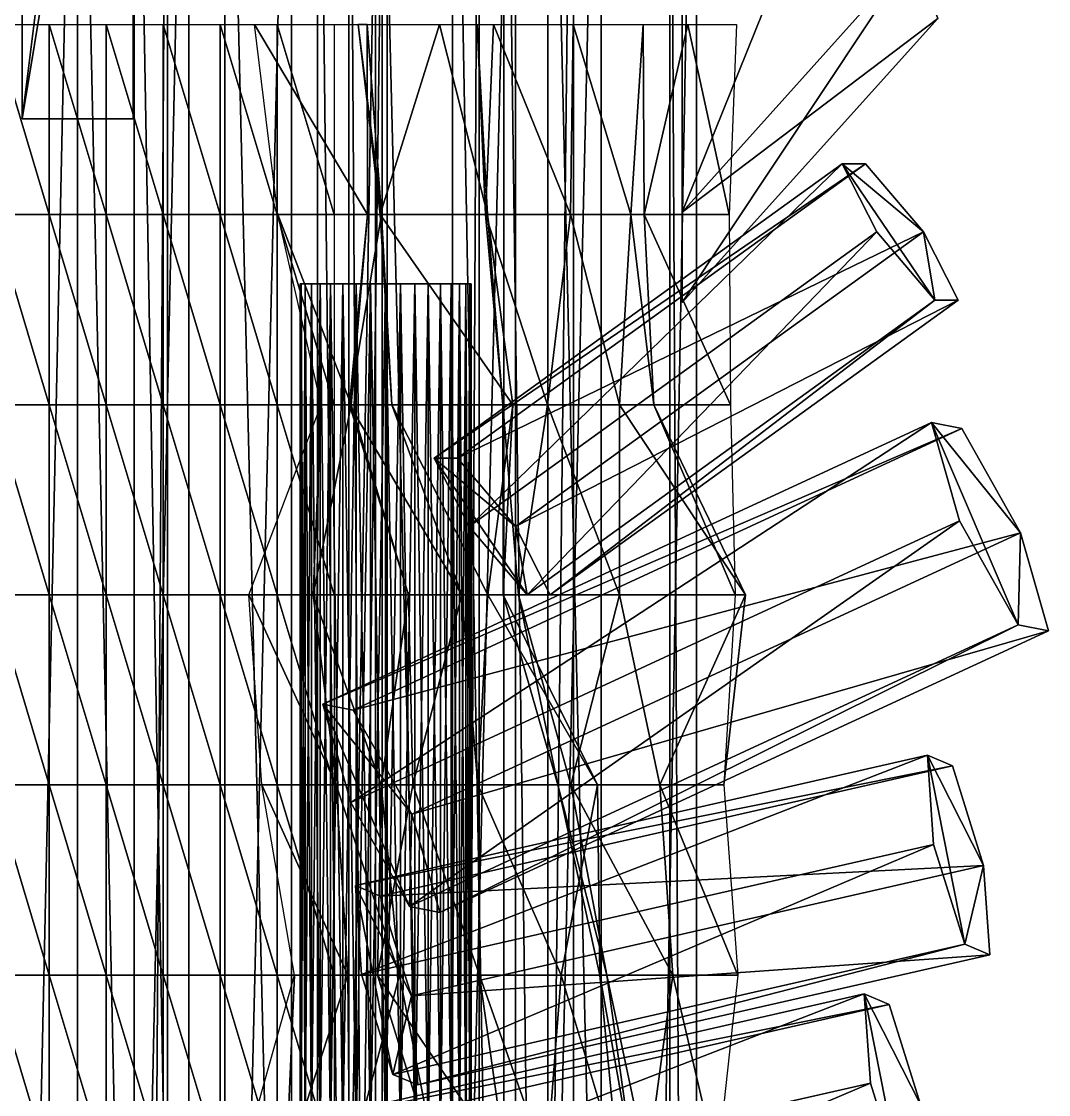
# Model space of a CAD drawing. Header units: metres. Extents: x -1.83 to 1.83, y -2.28 to 6.34.
# Drawn here: x -0.066 to 1.135, y 3.042 to 4.296 of the extents above; entities that cross this region are included whole.
import ezdxf

# ---------------------------------------------------------------- set-up
doc = ezdxf.new("R2010")
doc.units = ezdxf.units.M

msp = doc.modelspace()

# ---------------------------------------------------------------- linework, layer by layer
at = {"layer": 'Cube'}
for points in [[(-0.065, 4.1821, 0.5734), (-0.065, 6.0027, 0.3175), (-0.065, 5.2204, 1.3557)], [(-0.065, 4.1821, 0.5734), (-0.065, 4.9645, -0.4649), (-0.065, 6.0027, 0.3175)], [(-0.065, 4.1821, 0.5734), (0.065, 5.2204, 1.3557), (0.065, 4.1821, 0.5734)], [(-0.065, 4.1821, 0.5734), (-0.065, 5.2204, 1.3557), (0.065, 5.2204, 1.3557)], [(0.065, 5.2204, 1.3557), (0.065, 4.9645, -0.4649), (0.065, 4.1821, 0.5734)], [(-0.065, 4.1821, 0.5734), (0.065, 4.9645, -0.4649), (-0.065, 4.9645, -0.4649)], [(-0.065, 4.1821, 0.5734), (0.065, 4.1821, 0.5734), (0.065, 4.9645, -0.4649)]]:
    msp.add_3dface(points, dxfattribs=at)
at = {"layer": 'Cylinder 1'}
for points in [[(0.26, 2.9894, 0.4164), (0.2615, 3.9894, 0.4338), (0.2615, 2.9894, 0.4338)], [(0.26, 2.9894, 0.4164), (0.26, 3.9894, 0.4164), (0.2615, 3.9894, 0.4338)], [(0.26, 3.9894, 0.4164), (0.2615, 3.9894, 0.4338), (0.2615, 3.9894, 0.4338)], [(0.26, 3.9894, 0.4164), (0.26, 3.9894, 0.4164), (0.2615, 3.9894, 0.4338)], [(0.26, 3.9894, 0.4164), (0.36, 3.9894, 0.4164), (0.2615, 3.9894, 0.4338)], [(0.26, 3.9894, 0.4164), (0.36, 3.9894, 0.4164), (0.36, 3.9894, 0.4164)], [(0.2615, 2.9894, 0.3991), (0.26, 3.9894, 0.4164), (0.26, 2.9894, 0.4164)], [(0.2615, 2.9894, 0.3991), (0.2615, 3.9894, 0.3991), (0.26, 3.9894, 0.4164)], [(0.2615, 3.9894, 0.3991), (0.26, 3.9894, 0.4164), (0.26, 3.9894, 0.4164)], [(0.2615, 3.9894, 0.3991), (0.2615, 3.9894, 0.3991), (0.26, 3.9894, 0.4164)], [(0.2615, 3.9894, 0.3991), (0.36, 3.9894, 0.4164), (0.26, 3.9894, 0.4164)], [(0.2615, 2.9894, 0.4338), (0.266, 3.9894, 0.4506), (0.266, 2.9894, 0.4506)], [(0.2615, 2.9894, 0.4338), (0.2615, 3.9894, 0.4338), (0.266, 3.9894, 0.4506)], [(0.2615, 3.9894, 0.4338), (0.266, 3.9894, 0.4506), (0.266, 3.9894, 0.4506)], [(0.2615, 3.9894, 0.4338), (0.2615, 3.9894, 0.4338), (0.266, 3.9894, 0.4506)], [(0.2615, 3.9894, 0.4338), (0.36, 3.9894, 0.4164), (0.266, 3.9894, 0.4506)], [(0.2615, 3.9894, 0.4338), (0.36, 3.9894, 0.4164), (0.36, 3.9894, 0.4164)], [(0.2615, 3.9894, 0.3991), (0.36, 3.9894, 0.4164), (0.36, 3.9894, 0.4164)], [(0.266, 2.9894, 0.3822), (0.2615, 3.9894, 0.3991), (0.2615, 2.9894, 0.3991)], [(0.266, 2.9894, 0.3822), (0.266, 3.9894, 0.3822), (0.2615, 3.9894, 0.3991)], [(0.266, 3.9894, 0.3822), (0.2615, 3.9894, 0.3991), (0.2615, 3.9894, 0.3991)], [(0.266, 3.9894, 0.3822), (0.266, 3.9894, 0.3822), (0.2615, 3.9894, 0.3991)], [(0.266, 3.9894, 0.3822), (0.36, 3.9894, 0.4164), (0.2615, 3.9894, 0.3991)], [(0.266, 2.9894, 0.4506), (0.2734, 3.9894, 0.4664), (0.2734, 2.9894, 0.4664)], [(0.266, 2.9894, 0.4506), (0.266, 3.9894, 0.4506), (0.2734, 3.9894, 0.4664)], [(0.266, 3.9894, 0.4506), (0.2734, 3.9894, 0.4664), (0.2734, 3.9894, 0.4664)], [(0.266, 3.9894, 0.4506), (0.266, 3.9894, 0.4506), (0.2734, 3.9894, 0.4664)], [(0.266, 3.9894, 0.4506), (0.36, 3.9894, 0.4164), (0.2734, 3.9894, 0.4664)], [(0.266, 3.9894, 0.4506), (0.36, 3.9894, 0.4164), (0.36, 3.9894, 0.4164)], [(0.266, 3.9894, 0.3822), (0.36, 3.9894, 0.4164), (0.36, 3.9894, 0.4164)], [(0.2734, 2.9894, 0.3664), (0.266, 3.9894, 0.3822), (0.266, 2.9894, 0.3822)], [(0.2734, 2.9894, 0.3664), (0.2734, 3.9894, 0.3664), (0.266, 3.9894, 0.3822)], [(0.2734, 3.9894, 0.3664), (0.266, 3.9894, 0.3822), (0.266, 3.9894, 0.3822)], [(0.2734, 3.9894, 0.3664), (0.2734, 3.9894, 0.3664), (0.266, 3.9894, 0.3822)], [(0.2734, 3.9894, 0.3664), (0.36, 3.9894, 0.4164), (0.266, 3.9894, 0.3822)], [(0.2734, 2.9894, 0.4664), (0.2834, 3.9894, 0.4807), (0.2834, 2.9894, 0.4807)], [(0.2734, 2.9894, 0.4664), (0.2734, 3.9894, 0.4664), (0.2834, 3.9894, 0.4807)], [(0.2734, 3.9894, 0.4664), (0.2834, 3.9894, 0.4807), (0.2834, 3.9894, 0.4807)], [(0.2734, 3.9894, 0.4664), (0.2734, 3.9894, 0.4664), (0.2834, 3.9894, 0.4807)], [(0.2734, 3.9894, 0.4664), (0.36, 3.9894, 0.4164), (0.2834, 3.9894, 0.4807)], [(0.2734, 3.9894, 0.4664), (0.36, 3.9894, 0.4164), (0.36, 3.9894, 0.4164)], [(0.2734, 3.9894, 0.3664), (0.36, 3.9894, 0.4164), (0.36, 3.9894, 0.4164)], [(0.2834, 2.9894, 0.3521), (0.2734, 3.9894, 0.3664), (0.2734, 2.9894, 0.3664)], [(0.2834, 2.9894, 0.3521), (0.2834, 3.9894, 0.3521), (0.2734, 3.9894, 0.3664)], [(0.2834, 3.9894, 0.3521), (0.2734, 3.9894, 0.3664), (0.2734, 3.9894, 0.3664)], [(0.2834, 3.9894, 0.3521), (0.2834, 3.9894, 0.3521), (0.2734, 3.9894, 0.3664)], [(0.2834, 3.9894, 0.3521), (0.36, 3.9894, 0.4164), (0.2734, 3.9894, 0.3664)], [(0.2834, 2.9894, 0.4807), (0.2957, 3.9894, 0.493), (0.2957, 2.9894, 0.493)], [(0.2834, 2.9894, 0.4807), (0.2834, 3.9894, 0.4807), (0.2957, 3.9894, 0.493)], [(0.2834, 3.9894, 0.4807), (0.2957, 3.9894, 0.493), (0.2957, 3.9894, 0.493)], [(0.2834, 3.9894, 0.4807), (0.2834, 3.9894, 0.4807), (0.2957, 3.9894, 0.493)], [(0.2834, 3.9894, 0.4807), (0.36, 3.9894, 0.4164), (0.2957, 3.9894, 0.493)], [(0.2834, 3.9894, 0.4807), (0.36, 3.9894, 0.4164), (0.36, 3.9894, 0.4164)], [(0.2834, 3.9894, 0.3521), (0.36, 3.9894, 0.4164), (0.36, 3.9894, 0.4164)], [(0.2957, 2.9894, 0.3398), (0.2834, 3.9894, 0.3521), (0.2834, 2.9894, 0.3521)], [(0.2957, 2.9894, 0.3398), (0.2957, 3.9894, 0.3398), (0.2834, 3.9894, 0.3521)], [(0.2957, 3.9894, 0.3398), (0.2834, 3.9894, 0.3521), (0.2834, 3.9894, 0.3521)], [(0.2957, 3.9894, 0.3398), (0.2957, 3.9894, 0.3398), (0.2834, 3.9894, 0.3521)], [(0.2957, 3.9894, 0.3398), (0.36, 3.9894, 0.4164), (0.2834, 3.9894, 0.3521)], [(0.2957, 2.9894, 0.493), (0.31, 3.9894, 0.503), (0.31, 2.9894, 0.503)], [(0.2957, 2.9894, 0.493), (0.2957, 3.9894, 0.493), (0.31, 3.9894, 0.503)], [(0.2957, 3.9894, 0.493), (0.31, 3.9894, 0.503), (0.31, 3.9894, 0.503)], [(0.2957, 3.9894, 0.493), (0.2957, 3.9894, 0.493), (0.31, 3.9894, 0.503)], [(0.2957, 3.9894, 0.493), (0.36, 3.9894, 0.4164), (0.31, 3.9894, 0.503)], [(0.2957, 3.9894, 0.493), (0.36, 3.9894, 0.4164), (0.36, 3.9894, 0.4164)], [(0.2957, 3.9894, 0.3398), (0.36, 3.9894, 0.4164), (0.36, 3.9894, 0.4164)], [(0.31, 2.9894, 0.3298), (0.2957, 3.9894, 0.3398), (0.2957, 2.9894, 0.3398)], [(0.31, 2.9894, 0.3298), (0.31, 3.9894, 0.3298), (0.2957, 3.9894, 0.3398)], [(0.31, 3.9894, 0.3298), (0.2957, 3.9894, 0.3398), (0.2957, 3.9894, 0.3398)], [(0.31, 3.9894, 0.3298), (0.31, 3.9894, 0.3298), (0.2957, 3.9894, 0.3398)], [(0.31, 3.9894, 0.3298), (0.36, 3.9894, 0.4164), (0.2957, 3.9894, 0.3398)], [(0.31, 2.9894, 0.503), (0.3258, 3.9894, 0.5104), (0.3258, 2.9894, 0.5104)], [(0.31, 2.9894, 0.503), (0.31, 3.9894, 0.503), (0.3258, 3.9894, 0.5104)], [(0.31, 3.9894, 0.503), (0.3258, 3.9894, 0.5104), (0.3258, 3.9894, 0.5104)], [(0.31, 3.9894, 0.503), (0.31, 3.9894, 0.503), (0.3258, 3.9894, 0.5104)], [(0.31, 3.9894, 0.503), (0.36, 3.9894, 0.4164), (0.3258, 3.9894, 0.5104)], [(0.31, 3.9894, 0.503), (0.36, 3.9894, 0.4164), (0.36, 3.9894, 0.4164)], [(0.31, 3.9894, 0.3298), (0.36, 3.9894, 0.4164), (0.36, 3.9894, 0.4164)], [(0.3258, 2.9894, 0.3225), (0.31, 3.9894, 0.3298), (0.31, 2.9894, 0.3298)], [(0.3258, 2.9894, 0.3225), (0.3258, 3.9894, 0.3225), (0.31, 3.9894, 0.3298)], [(0.3258, 3.9894, 0.3225), (0.31, 3.9894, 0.3298), (0.31, 3.9894, 0.3298)], [(0.3258, 3.9894, 0.3225), (0.3258, 3.9894, 0.3225), (0.31, 3.9894, 0.3298)], [(0.3258, 3.9894, 0.3225), (0.36, 3.9894, 0.4164), (0.31, 3.9894, 0.3298)], [(0.3258, 2.9894, 0.5104), (0.3426, 3.9894, 0.5149), (0.3426, 2.9894, 0.5149)], [(0.3258, 2.9894, 0.5104), (0.3258, 3.9894, 0.5104), (0.3426, 3.9894, 0.5149)], [(0.3258, 3.9894, 0.5104), (0.3426, 3.9894, 0.5149), (0.3426, 3.9894, 0.5149)], [(0.3258, 3.9894, 0.5104), (0.3258, 3.9894, 0.5104), (0.3426, 3.9894, 0.5149)], [(0.3258, 3.9894, 0.5104), (0.36, 3.9894, 0.4164), (0.3426, 3.9894, 0.5149)], [(0.3258, 3.9894, 0.5104), (0.36, 3.9894, 0.4164), (0.36, 3.9894, 0.4164)], [(0.3258, 3.9894, 0.3225), (0.36, 3.9894, 0.4164), (0.36, 3.9894, 0.4164)], [(0.3426, 2.9894, 0.3179), (0.3258, 3.9894, 0.3225), (0.3258, 2.9894, 0.3225)], [(0.3426, 2.9894, 0.3179), (0.3426, 3.9894, 0.3179), (0.3258, 3.9894, 0.3225)], [(0.3426, 3.9894, 0.3179), (0.3258, 3.9894, 0.3225), (0.3258, 3.9894, 0.3225)], [(0.3426, 3.9894, 0.3179), (0.3426, 3.9894, 0.3179), (0.3258, 3.9894, 0.3225)], [(0.3426, 3.9894, 0.3179), (0.36, 3.9894, 0.4164), (0.3258, 3.9894, 0.3225)], [(0.3426, 2.9894, 0.5149), (0.36, 3.9894, 0.5164), (0.36, 2.9894, 0.5164)], [(0.3426, 2.9894, 0.5149), (0.3426, 3.9894, 0.5149), (0.36, 3.9894, 0.5164)], [(0.3426, 3.9894, 0.5149), (0.36, 3.9894, 0.5164), (0.36, 3.9894, 0.5164)], [(0.3426, 3.9894, 0.5149), (0.3426, 3.9894, 0.5149), (0.36, 3.9894, 0.5164)], [(0.3426, 3.9894, 0.5149), (0.36, 3.9894, 0.4164), (0.36, 3.9894, 0.5164)], [(0.3426, 3.9894, 0.5149), (0.36, 3.9894, 0.4164), (0.36, 3.9894, 0.4164)], [(0.3426, 3.9894, 0.3179), (0.36, 3.9894, 0.4164), (0.36, 3.9894, 0.4164)], [(0.36, 2.9894, 0.3164), (0.3426, 3.9894, 0.3179), (0.3426, 2.9894, 0.3179)], [(0.36, 2.9894, 0.3164), (0.36, 3.9894, 0.3164), (0.3426, 3.9894, 0.3179)], [(0.36, 3.9894, 0.3164), (0.3426, 3.9894, 0.3179), (0.3426, 3.9894, 0.3179)], [(0.36, 3.9894, 0.3164), (0.36, 3.9894, 0.3164), (0.3426, 3.9894, 0.3179)], [(0.36, 3.9894, 0.3164), (0.36, 3.9894, 0.4164), (0.3426, 3.9894, 0.3179)], [(0.36, 3.9894, 0.3164), (0.36, 3.9894, 0.4164), (0.36, 3.9894, 0.4164)], [(0.3774, 2.9894, 0.3179), (0.36, 3.9894, 0.3164), (0.36, 2.9894, 0.3164)], [(0.3774, 2.9894, 0.3179), (0.3774, 3.9894, 0.3179), (0.36, 3.9894, 0.3164)], [(0.3774, 3.9894, 0.3179), (0.36, 3.9894, 0.3164), (0.36, 3.9894, 0.3164)], [(0.3774, 3.9894, 0.3179), (0.3774, 3.9894, 0.3179), (0.36, 3.9894, 0.3164)], [(0.3774, 3.9894, 0.3179), (0.36, 3.9894, 0.4164), (0.36, 3.9894, 0.3164)], [(0.3774, 3.9894, 0.3179), (0.36, 3.9894, 0.4164), (0.36, 3.9894, 0.4164)], [(0.3942, 3.9894, 0.3225), (0.36, 3.9894, 0.4164), (0.3774, 3.9894, 0.3179)], [(0.3942, 3.9894, 0.3225), (0.36, 3.9894, 0.4164), (0.36, 3.9894, 0.4164)], [(0.41, 3.9894, 0.3298), (0.36, 3.9894, 0.4164), (0.3942, 3.9894, 0.3225)], [(0.41, 3.9894, 0.3298), (0.36, 3.9894, 0.4164), (0.36, 3.9894, 0.4164)], [(0.4243, 3.9894, 0.3398), (0.36, 3.9894, 0.4164), (0.41, 3.9894, 0.3298)], [(0.4243, 3.9894, 0.3398), (0.36, 3.9894, 0.4164), (0.36, 3.9894, 0.4164)], [(0.4366, 3.9894, 0.3521), (0.36, 3.9894, 0.4164), (0.4243, 3.9894, 0.3398)], [(0.4366, 3.9894, 0.3521), (0.36, 3.9894, 0.4164), (0.36, 3.9894, 0.4164)], [(0.4466, 3.9894, 0.3664), (0.36, 3.9894, 0.4164), (0.4366, 3.9894, 0.3521)], [(0.4466, 3.9894, 0.3664), (0.36, 3.9894, 0.4164), (0.36, 3.9894, 0.4164)], [(0.454, 3.9894, 0.3822), (0.36, 3.9894, 0.4164), (0.4466, 3.9894, 0.3664)], [(0.454, 3.9894, 0.3822), (0.36, 3.9894, 0.4164), (0.36, 3.9894, 0.4164)], [(0.4585, 3.9894, 0.3991), (0.36, 3.9894, 0.4164), (0.454, 3.9894, 0.3822)], [(0.4585, 3.9894, 0.3991), (0.36, 3.9894, 0.4164), (0.36, 3.9894, 0.4164)], [(0.46, 3.9894, 0.4164), (0.36, 3.9894, 0.4164), (0.4585, 3.9894, 0.3991)], [(0.46, 3.9894, 0.4164), (0.36, 3.9894, 0.4164), (0.36, 3.9894, 0.4164)], [(0.4585, 3.9894, 0.4338), (0.36, 3.9894, 0.4164), (0.46, 3.9894, 0.4164)], [(0.4585, 3.9894, 0.4338), (0.36, 3.9894, 0.4164), (0.36, 3.9894, 0.4164)], [(0.454, 3.9894, 0.4506), (0.36, 3.9894, 0.4164), (0.4585, 3.9894, 0.4338)], [(0.454, 3.9894, 0.4506), (0.36, 3.9894, 0.4164), (0.36, 3.9894, 0.4164)], [(0.4466, 3.9894, 0.4664), (0.36, 3.9894, 0.4164), (0.454, 3.9894, 0.4506)], [(0.4466, 3.9894, 0.4664), (0.36, 3.9894, 0.4164), (0.36, 3.9894, 0.4164)], [(0.4366, 3.9894, 0.4807), (0.36, 3.9894, 0.4164), (0.4466, 3.9894, 0.4664)], [(0.4366, 3.9894, 0.4807), (0.36, 3.9894, 0.4164), (0.36, 3.9894, 0.4164)], [(0.4243, 3.9894, 0.493), (0.36, 3.9894, 0.4164), (0.4366, 3.9894, 0.4807)], [(0.4243, 3.9894, 0.493), (0.36, 3.9894, 0.4164), (0.36, 3.9894, 0.4164)], [(0.41, 3.9894, 0.503), (0.36, 3.9894, 0.4164), (0.4243, 3.9894, 0.493)], [(0.41, 3.9894, 0.503), (0.36, 3.9894, 0.4164), (0.36, 3.9894, 0.4164)], [(0.3942, 3.9894, 0.5104), (0.36, 3.9894, 0.4164), (0.41, 3.9894, 0.503)], [(0.3942, 3.9894, 0.5104), (0.36, 3.9894, 0.4164), (0.36, 3.9894, 0.4164)], [(0.3774, 3.9894, 0.5149), (0.36, 3.9894, 0.4164), (0.3942, 3.9894, 0.5104)], [(0.3774, 3.9894, 0.5149), (0.36, 3.9894, 0.4164), (0.36, 3.9894, 0.4164)], [(0.36, 2.9894, 0.5164), (0.3774, 3.9894, 0.5149), (0.3774, 2.9894, 0.5149)], [(0.36, 2.9894, 0.5164), (0.36, 3.9894, 0.5164), (0.3774, 3.9894, 0.5149)], [(0.36, 3.9894, 0.5164), (0.3774, 3.9894, 0.5149), (0.3774, 3.9894, 0.5149)], [(0.36, 3.9894, 0.5164), (0.36, 3.9894, 0.5164), (0.3774, 3.9894, 0.5149)], [(0.36, 3.9894, 0.5164), (0.36, 3.9894, 0.4164), (0.3774, 3.9894, 0.5149)], [(0.36, 3.9894, 0.5164), (0.36, 3.9894, 0.4164), (0.36, 3.9894, 0.4164)], [(0.3942, 2.9894, 0.3225), (0.3774, 3.9894, 0.3179), (0.3774, 2.9894, 0.3179)], [(0.3942, 2.9894, 0.3225), (0.3942, 3.9894, 0.3225), (0.3774, 3.9894, 0.3179)], [(0.3942, 3.9894, 0.3225), (0.3774, 3.9894, 0.3179), (0.3774, 3.9894, 0.3179)], [(0.3942, 3.9894, 0.3225), (0.3942, 3.9894, 0.3225), (0.3774, 3.9894, 0.3179)], [(0.3774, 2.9894, 0.5149), (0.3942, 3.9894, 0.5104), (0.3942, 2.9894, 0.5104)], [(0.3774, 2.9894, 0.5149), (0.3774, 3.9894, 0.5149), (0.3942, 3.9894, 0.5104)], [(0.3774, 3.9894, 0.5149), (0.3942, 3.9894, 0.5104), (0.3942, 3.9894, 0.5104)], [(0.3774, 3.9894, 0.5149), (0.3774, 3.9894, 0.5149), (0.3942, 3.9894, 0.5104)], [(0.41, 2.9894, 0.3298), (0.3942, 3.9894, 0.3225), (0.3942, 2.9894, 0.3225)], [(0.41, 2.9894, 0.3298), (0.41, 3.9894, 0.3298), (0.3942, 3.9894, 0.3225)], [(0.41, 3.9894, 0.3298), (0.3942, 3.9894, 0.3225), (0.3942, 3.9894, 0.3225)], [(0.41, 3.9894, 0.3298), (0.41, 3.9894, 0.3298), (0.3942, 3.9894, 0.3225)], [(0.3942, 2.9894, 0.5104), (0.41, 3.9894, 0.503), (0.41, 2.9894, 0.503)], [(0.3942, 2.9894, 0.5104), (0.3942, 3.9894, 0.5104), (0.41, 3.9894, 0.503)], [(0.3942, 3.9894, 0.5104), (0.41, 3.9894, 0.503), (0.41, 3.9894, 0.503)], [(0.3942, 3.9894, 0.5104), (0.3942, 3.9894, 0.5104), (0.41, 3.9894, 0.503)], [(0.4243, 2.9894, 0.3398), (0.41, 3.9894, 0.3298), (0.41, 2.9894, 0.3298)], [(0.4243, 2.9894, 0.3398), (0.4243, 3.9894, 0.3398), (0.41, 3.9894, 0.3298)], [(0.4243, 3.9894, 0.3398), (0.41, 3.9894, 0.3298), (0.41, 3.9894, 0.3298)], [(0.4243, 3.9894, 0.3398), (0.4243, 3.9894, 0.3398), (0.41, 3.9894, 0.3298)], [(0.41, 2.9894, 0.503), (0.4243, 3.9894, 0.493), (0.4243, 2.9894, 0.493)], [(0.41, 2.9894, 0.503), (0.41, 3.9894, 0.503), (0.4243, 3.9894, 0.493)], [(0.41, 3.9894, 0.503), (0.4243, 3.9894, 0.493), (0.4243, 3.9894, 0.493)], [(0.41, 3.9894, 0.503), (0.41, 3.9894, 0.503), (0.4243, 3.9894, 0.493)], [(0.4366, 2.9894, 0.3521), (0.4243, 3.9894, 0.3398), (0.4243, 2.9894, 0.3398)], [(0.4366, 2.9894, 0.3521), (0.4366, 3.9894, 0.3521), (0.4243, 3.9894, 0.3398)], [(0.4366, 3.9894, 0.3521), (0.4243, 3.9894, 0.3398), (0.4243, 3.9894, 0.3398)], [(0.4366, 3.9894, 0.3521), (0.4366, 3.9894, 0.3521), (0.4243, 3.9894, 0.3398)], [(0.4243, 2.9894, 0.493), (0.4366, 3.9894, 0.4807), (0.4366, 2.9894, 0.4807)], [(0.4243, 2.9894, 0.493), (0.4243, 3.9894, 0.493), (0.4366, 3.9894, 0.4807)], [(0.4243, 3.9894, 0.493), (0.4366, 3.9894, 0.4807), (0.4366, 3.9894, 0.4807)], [(0.4243, 3.9894, 0.493), (0.4243, 3.9894, 0.493), (0.4366, 3.9894, 0.4807)], [(0.4466, 2.9894, 0.3664), (0.4366, 3.9894, 0.3521), (0.4366, 2.9894, 0.3521)], [(0.4466, 2.9894, 0.3664), (0.4466, 3.9894, 0.3664), (0.4366, 3.9894, 0.3521)], [(0.4466, 3.9894, 0.3664), (0.4366, 3.9894, 0.3521), (0.4366, 3.9894, 0.3521)], [(0.4466, 3.9894, 0.3664), (0.4466, 3.9894, 0.3664), (0.4366, 3.9894, 0.3521)], [(0.4366, 2.9894, 0.4807), (0.4466, 3.9894, 0.4664), (0.4466, 2.9894, 0.4664)], [(0.4366, 2.9894, 0.4807), (0.4366, 3.9894, 0.4807), (0.4466, 3.9894, 0.4664)], [(0.4366, 3.9894, 0.4807), (0.4466, 3.9894, 0.4664), (0.4466, 3.9894, 0.4664)], [(0.4366, 3.9894, 0.4807), (0.4366, 3.9894, 0.4807), (0.4466, 3.9894, 0.4664)], [(0.454, 2.9894, 0.3822), (0.4466, 3.9894, 0.3664), (0.4466, 2.9894, 0.3664)], [(0.454, 2.9894, 0.3822), (0.454, 3.9894, 0.3822), (0.4466, 3.9894, 0.3664)], [(0.454, 3.9894, 0.3822), (0.4466, 3.9894, 0.3664), (0.4466, 3.9894, 0.3664)], [(0.454, 3.9894, 0.3822), (0.454, 3.9894, 0.3822), (0.4466, 3.9894, 0.3664)], [(0.4466, 2.9894, 0.4664), (0.454, 3.9894, 0.4506), (0.454, 2.9894, 0.4506)], [(0.4466, 2.9894, 0.4664), (0.4466, 3.9894, 0.4664), (0.454, 3.9894, 0.4506)], [(0.4466, 3.9894, 0.4664), (0.454, 3.9894, 0.4506), (0.454, 3.9894, 0.4506)], [(0.4466, 3.9894, 0.4664), (0.4466, 3.9894, 0.4664), (0.454, 3.9894, 0.4506)], [(0.4585, 2.9894, 0.3991), (0.454, 3.9894, 0.3822), (0.454, 2.9894, 0.3822)], [(0.4585, 2.9894, 0.3991), (0.4585, 3.9894, 0.3991), (0.454, 3.9894, 0.3822)], [(0.4585, 3.9894, 0.3991), (0.454, 3.9894, 0.3822), (0.454, 3.9894, 0.3822)], [(0.4585, 3.9894, 0.3991), (0.4585, 3.9894, 0.3991), (0.454, 3.9894, 0.3822)], [(0.454, 2.9894, 0.4506), (0.4585, 3.9894, 0.4338), (0.4585, 2.9894, 0.4338)], [(0.454, 2.9894, 0.4506), (0.454, 3.9894, 0.4506), (0.4585, 3.9894, 0.4338)], [(0.454, 3.9894, 0.4506), (0.4585, 3.9894, 0.4338), (0.4585, 3.9894, 0.4338)], [(0.454, 3.9894, 0.4506), (0.454, 3.9894, 0.4506), (0.4585, 3.9894, 0.4338)], [(0.46, 2.9894, 0.4164), (0.4585, 3.9894, 0.3991), (0.4585, 2.9894, 0.3991)], [(0.46, 2.9894, 0.4164), (0.46, 3.9894, 0.4164), (0.4585, 3.9894, 0.3991)], [(0.46, 3.9894, 0.4164), (0.4585, 3.9894, 0.3991), (0.4585, 3.9894, 0.3991)], [(0.46, 3.9894, 0.4164), (0.46, 3.9894, 0.4164), (0.4585, 3.9894, 0.3991)], [(0.4585, 2.9894, 0.4338), (0.46, 3.9894, 0.4164), (0.46, 2.9894, 0.4164)], [(0.4585, 2.9894, 0.4338), (0.4585, 3.9894, 0.4338), (0.46, 3.9894, 0.4164)], [(0.4585, 3.9894, 0.4338), (0.46, 3.9894, 0.4164), (0.46, 3.9894, 0.4164)], [(0.4585, 3.9894, 0.4338), (0.4585, 3.9894, 0.4338), (0.46, 3.9894, 0.4164)]]:
    msp.add_3dface(points, dxfattribs=at)
at = {"layer": 'Prism 13'}
for points in [[(0.9197, 3.1592, -0.0888), (0.2507, 3.007, 0.0499), (0.2579, 2.9028, -0.0295)], [(0.9489, 3.1468, 0.0386), (0.2507, 3.007, 0.0499), (0.9197, 3.1592, -0.0888)], [(0.9197, 3.1592, -0.0888), (0.2579, 2.9028, -0.0295), (0.9269, 3.055, -0.1682)], [(0.9197, 3.1592, -0.0888), (0.9634, 2.9384, -0.1203), (0.9854, 3.0302, 0.0865)], [(0.9854, 3.0302, 0.0865), (0.9489, 3.1468, 0.0386), (0.9197, 3.1592, -0.0888)], [(0.9269, 3.055, -0.1682), (0.9634, 2.9384, -0.1203), (0.9197, 3.1592, -0.0888)], [(0.9489, 3.1468, 0.0386), (0.2799, 2.9946, 0.1773), (0.2507, 3.007, 0.0499)], [(0.9854, 3.0302, 0.0865), (0.2799, 2.9946, 0.1773), (0.9489, 3.1468, 0.0386)], [(0.9269, 3.055, -0.1682), (0.2579, 2.9028, -0.0295), (0.2944, 2.7862, 0.0184)], [(0.9269, 3.055, -0.1682), (0.2944, 2.7862, 0.0184), (0.9634, 2.9384, -0.1203)]]:
    msp.add_3dface(points, dxfattribs=at)
at = {"layer": 'Prism 14'}
for points in [[(0.9937, 3.4382, -0.0888), (0.3247, 3.286, 0.0499), (0.3319, 3.1818, -0.0295)], [(1.0229, 3.4258, 0.0386), (0.3247, 3.286, 0.0499), (0.9937, 3.4382, -0.0888)], [(0.9937, 3.4382, -0.0888), (0.3319, 3.1818, -0.0295), (1.0009, 3.334, -0.1682)], [(0.9937, 3.4382, -0.0888), (1.0374, 3.2174, -0.1203), (1.0594, 3.3092, 0.0865)], [(1.0594, 3.3092, 0.0865), (1.0229, 3.4258, 0.0386), (0.9937, 3.4382, -0.0888)], [(1.0009, 3.334, -0.1682), (1.0374, 3.2174, -0.1203), (0.9937, 3.4382, -0.0888)], [(1.0229, 3.4258, 0.0386), (0.3539, 3.2736, 0.1773), (0.3247, 3.286, 0.0499)], [(1.0594, 3.3092, 0.0865), (0.3539, 3.2736, 0.1773), (1.0229, 3.4258, 0.0386)], [(1.0009, 3.334, -0.1682), (0.3319, 3.1818, -0.0295), (0.3684, 3.0652, 0.0184)], [(1.0009, 3.334, -0.1682), (0.3684, 3.0652, 0.0184), (1.0374, 3.2174, -0.1203)], [(1.0594, 3.3092, 0.0865), (0.3904, 3.157, 0.2252), (0.3539, 3.2736, 0.1773)], [(1.0666, 3.205, 0.007), (0.3904, 3.157, 0.2252), (1.0594, 3.3092, 0.0865)], [(1.0594, 3.3092, 0.0865), (1.0374, 3.2174, -0.1203), (1.0666, 3.205, 0.007)], [(0.3904, 3.157, 0.2252), (0.3247, 3.286, 0.0499), (0.3539, 3.2736, 0.1773)], [(0.3319, 3.1818, -0.0295), (0.3247, 3.286, 0.0499), (0.3684, 3.0652, 0.0184)], [(0.3247, 3.286, 0.0499), (0.3904, 3.157, 0.2252), (0.3684, 3.0652, 0.0184)], [(1.0374, 3.2174, -0.1203), (0.3684, 3.0652, 0.0184), (0.3976, 3.0528, 0.1457)], [(1.0374, 3.2174, -0.1203), (0.3976, 3.0528, 0.1457), (1.0666, 3.205, 0.007)], [(1.0666, 3.205, 0.007), (0.3976, 3.0528, 0.1457), (0.3904, 3.157, 0.2252)], [(0.3976, 3.0528, 0.1457), (0.3684, 3.0652, 0.0184), (0.3904, 3.157, 0.2252)]]:
    msp.add_3dface(points, dxfattribs=at)
at = {"layer": 'Prism 15'}
for points in [[(0.9983, 3.827, -0.1057), (0.2866, 3.4979, 0.0528), (0.3195, 3.3831, -0.038)], [(1.034, 3.8201, 0.0399), (0.2866, 3.4979, 0.0528), (0.9983, 3.827, -0.1057)], [(0.9983, 3.827, -0.1057), (0.3195, 3.3831, -0.038), (1.0312, 3.7122, -0.1965)], [(0.9983, 3.827, -0.1057), (1.0997, 3.5905, -0.1417), (1.1024, 3.6983, 0.0946)], [(1.1024, 3.6983, 0.0946), (1.034, 3.8201, 0.0399), (0.9983, 3.827, -0.1057)], [(1.0312, 3.7122, -0.1965), (1.0997, 3.5905, -0.1417), (0.9983, 3.827, -0.1057)], [(1.034, 3.8201, 0.0399), (0.3222, 3.4909, 0.1984), (0.2866, 3.4979, 0.0528)], [(1.1024, 3.6983, 0.0946), (0.3222, 3.4909, 0.1984), (1.034, 3.8201, 0.0399)], [(1.0312, 3.7122, -0.1965), (0.3195, 3.3831, -0.038), (0.3879, 3.2614, 0.0168)], [(1.0312, 3.7122, -0.1965), (0.3879, 3.2614, 0.0168), (1.0997, 3.5905, -0.1417)], [(1.1024, 3.6983, 0.0946), (0.3907, 3.3692, 0.2531), (0.3222, 3.4909, 0.1984)], [(1.1353, 3.5836, 0.0038), (0.3907, 3.3692, 0.2531), (1.1024, 3.6983, 0.0946)], [(1.1024, 3.6983, 0.0946), (1.0997, 3.5905, -0.1417), (1.1353, 3.5836, 0.0038)], [(1.0997, 3.5905, -0.1417), (0.3879, 3.2614, 0.0168), (0.4236, 3.2544, 0.1623)], [(1.0997, 3.5905, -0.1417), (0.4236, 3.2544, 0.1623), (1.1353, 3.5836, 0.0038)], [(1.1353, 3.5836, 0.0038), (0.4236, 3.2544, 0.1623), (0.3907, 3.3692, 0.2531)], [(0.3907, 3.3692, 0.2531), (0.2866, 3.4979, 0.0528), (0.3222, 3.4909, 0.1984)], [(0.3195, 3.3831, -0.038), (0.2866, 3.4979, 0.0528), (0.3879, 3.2614, 0.0168)], [(0.2866, 3.4979, 0.0528), (0.3907, 3.3692, 0.2531), (0.3879, 3.2614, 0.0168)], [(0.4236, 3.2544, 0.1623), (0.3879, 3.2614, 0.0168), (0.3907, 3.3692, 0.2531)]]:
    msp.add_3dface(points, dxfattribs=at)
at = {"layer": 'Prism 16'}
for points in [[(0.8939, 4.1297, -0.0179), (0.417, 3.7855, 0.101), (0.4577, 3.7057, 0.0329)], [(0.9211, 4.1297, 0.0912), (0.417, 3.7855, 0.101), (0.8939, 4.1297, -0.0179)], [(0.9211, 4.1297, 0.0912), (0.4443, 3.7855, 0.2101), (0.417, 3.7855, 0.101)], [(0.989, 4.0499, 0.1323), (0.4443, 3.7855, 0.2101), (0.9211, 4.1297, 0.0912)], [(0.8939, 4.1297, -0.0179), (0.4577, 3.7057, 0.0329), (0.9345, 4.0499, -0.086)], [(0.8939, 4.1297, -0.0179), (1.0024, 3.9701, -0.0449), (0.989, 4.0499, 0.1323)], [(0.989, 4.0499, 0.1323), (0.9211, 4.1297, 0.0912), (0.8939, 4.1297, -0.0179)], [(0.9345, 4.0499, -0.086), (1.0024, 3.9701, -0.0449), (0.8939, 4.1297, -0.0179)], [(0.989, 4.0499, 0.1323), (0.5121, 3.7057, 0.2512), (0.4443, 3.7855, 0.2101)], [(0.9345, 4.0499, -0.086), (0.4577, 3.7057, 0.0329), (0.5255, 3.6259, 0.074)], [(1.0296, 3.9701, 0.0642), (0.5121, 3.7057, 0.2512), (0.989, 4.0499, 0.1323)], [(0.9345, 4.0499, -0.086), (0.5255, 3.6259, 0.074), (1.0024, 3.9701, -0.0449)], [(0.989, 4.0499, 0.1323), (1.0024, 3.9701, -0.0449), (1.0296, 3.9701, 0.0642)], [(1.0296, 3.9701, 0.0642), (0.5527, 3.6259, 0.1831), (0.5121, 3.7057, 0.2512)], [(1.0024, 3.9701, -0.0449), (0.5255, 3.6259, 0.074), (0.5527, 3.6259, 0.1831)], [(1.0024, 3.9701, -0.0449), (0.5527, 3.6259, 0.1831), (1.0296, 3.9701, 0.0642)], [(0.5121, 3.7057, 0.2512), (0.417, 3.7855, 0.101), (0.4443, 3.7855, 0.2101)], [(0.4577, 3.7057, 0.0329), (0.417, 3.7855, 0.101), (0.5255, 3.6259, 0.074)], [(0.417, 3.7855, 0.101), (0.5121, 3.7057, 0.2512), (0.5255, 3.6259, 0.074)], [(0.5527, 3.6259, 0.1831), (0.5255, 3.6259, 0.074), (0.5121, 3.7057, 0.2512)]]:
    msp.add_3dface(points, dxfattribs=at)
at = {"layer": 'Prism 3'}
for points in [[(-0.1299, -0.997, 0.5274), (0, 5.003, 0.6024), (0, -0.997, 0.6024)], [(-0.1299, -0.997, 0.5274), (-0.1299, 5.003, 0.5274), (0, 5.003, 0.6024)], [(0, -0.997, 0.3024), (-0.1299, 5.003, 0.3774), (-0.1299, -0.997, 0.3774)], [(0, -0.997, 0.3024), (0, 5.003, 0.3024), (-0.1299, 5.003, 0.3774)], [(0.1299, -0.997, 0.3774), (0, 5.003, 0.3024), (0, -0.997, 0.3024)], [(0.1299, -0.997, 0.3774), (0.1299, 5.003, 0.3774), (0, 5.003, 0.3024)], [(0, -0.997, 0.6024), (0.1299, 5.003, 0.5274), (0.1299, -0.997, 0.5274)], [(0, -0.997, 0.6024), (0, 5.003, 0.6024), (0.1299, 5.003, 0.5274)], [(0.1299, -0.997, 0.5274), (0.1299, 5.003, 0.3774), (0.1299, -0.997, 0.3774)], [(0.1299, -0.997, 0.5274), (0.1299, 5.003, 0.5274), (0.1299, 5.003, 0.3774)]]:
    msp.add_3dface(points, dxfattribs=at)
at = {"layer": 'Prism 4'}
for points in [[(0.4383, -1.047, 0.1091), (0.4695, 4.953, 0.2558), (0.4695, -1.047, 0.2558)], [(0.4383, -1.047, 0.1091), (0.4383, 4.953, 0.1091), (0.4695, 4.953, 0.2558)], [(0.5498, -1.047, 0.0087), (0.4383, 4.953, 0.1091), (0.4383, -1.047, 0.1091)], [(0.5498, -1.047, 0.0087), (0.5498, 4.953, 0.0087), (0.4383, 4.953, 0.1091)], [(0.4695, -1.047, 0.2558), (0.6122, 4.953, 0.3021), (0.6122, -1.047, 0.3021)], [(0.4695, -1.047, 0.2558), (0.4695, 4.953, 0.2558), (0.6122, 4.953, 0.3021)], [(0.6925, -1.047, 0.0551), (0.5498, 4.953, 0.0087), (0.5498, -1.047, 0.0087)], [(0.6925, -1.047, 0.0551), (0.6925, 4.953, 0.0551), (0.5498, 4.953, 0.0087)], [(0.6122, -1.047, 0.3021), (0.7237, 4.953, 0.2018), (0.7237, -1.047, 0.2018)], [(0.6122, -1.047, 0.3021), (0.6122, 4.953, 0.3021), (0.7237, 4.953, 0.2018)], [(0.7237, -1.047, 0.2018), (0.6925, 4.953, 0.0551), (0.6925, -1.047, 0.0551)], [(0.7237, -1.047, 0.2018), (0.7237, 4.953, 0.2018), (0.6925, 4.953, 0.0551)]]:
    msp.add_3dface(points, dxfattribs=at)
at = {"layer": 'Prism 5'}
for points in [[(0.2803, -1.047, 0.3433), (0.362, 4.953, 0.4691), (0.362, -1.047, 0.4691)], [(0.2803, -1.047, 0.3433), (0.2803, 4.953, 0.3433), (0.362, 4.953, 0.4691)], [(0.3484, -1.047, 0.2096), (0.2803, 4.953, 0.3433), (0.2803, -1.047, 0.3433)], [(0.3484, -1.047, 0.2096), (0.3484, 4.953, 0.2096), (0.2803, 4.953, 0.3433)], [(0.4982, -1.047, 0.2018), (0.3484, 4.953, 0.2096), (0.3484, -1.047, 0.2096)], [(0.4982, -1.047, 0.2018), (0.4982, 4.953, 0.2018), (0.3484, 4.953, 0.2096)], [(0.362, -1.047, 0.4691), (0.5118, 4.953, 0.4612), (0.5118, -1.047, 0.4612)], [(0.362, -1.047, 0.4691), (0.362, 4.953, 0.4691), (0.5118, 4.953, 0.4612)], [(0.5799, -1.047, 0.3276), (0.4982, 4.953, 0.2018), (0.4982, -1.047, 0.2018)], [(0.5799, -1.047, 0.3276), (0.5799, 4.953, 0.3276), (0.4982, 4.953, 0.2018)], [(0.5118, -1.047, 0.4612), (0.5799, 4.953, 0.3276), (0.5799, -1.047, 0.3276)], [(0.5118, -1.047, 0.4612), (0.5118, 4.953, 0.4612), (0.5799, 4.953, 0.3276)]]:
    msp.add_3dface(points, dxfattribs=at)
at = {"layer": 'Prism 6'}
for points in [[(0.0662, -1.047, 0.3657), (0.105, 4.953, 0.5106), (0.105, -1.047, 0.5106)], [(0.0662, -1.047, 0.3657), (0.0662, 4.953, 0.3657), (0.105, 4.953, 0.5106)], [(0.1722, -1.047, 0.2596), (0.0662, 4.953, 0.3657), (0.0662, -1.047, 0.3657)], [(0.1722, -1.047, 0.2596), (0.1722, 4.953, 0.2596), (0.0662, 4.953, 0.3657)], [(0.105, -1.047, 0.5106), (0.2499, 4.953, 0.5494), (0.2499, -1.047, 0.5494)], [(0.105, -1.047, 0.5106), (0.105, 4.953, 0.5106), (0.2499, 4.953, 0.5494)], [(0.3171, -1.047, 0.2985), (0.1722, 4.953, 0.2596), (0.1722, -1.047, 0.2596)], [(0.3171, -1.047, 0.2985), (0.3171, 4.953, 0.2985), (0.1722, 4.953, 0.2596)], [(0.2499, -1.047, 0.5494), (0.3559, 4.953, 0.4434), (0.3559, -1.047, 0.4434)], [(0.2499, -1.047, 0.5494), (0.2499, 4.953, 0.5494), (0.3559, 4.953, 0.4434)], [(0.3559, -1.047, 0.4434), (0.3171, 4.953, 0.2985), (0.3171, -1.047, 0.2985)], [(0.3559, -1.047, 0.4434), (0.3559, 4.953, 0.4434), (0.3171, 4.953, 0.2985)]]:
    msp.add_3dface(points, dxfattribs=at)
at = {"layer": 'Sphere 2'}
for points in [[(0.707, 4.5838, -0.4402), (0.707, 4.0729, -0.2515), (0.707, 4.3424, -0.4402)], [(0.707, 4.5838, -0.4402), (0.707, 4.4011, -0.2515), (0.707, 4.0729, -0.2515)], [(0.707, 4.0729, 0.2524), (0.9062, 4.567, 0.4411), (0.9778, 4.375, 0.2524)], [(0.707, 4.0729, 0.2524), (0.707, 4.3424, 0.4411), (0.9062, 4.567, 0.4411)], [(0.707, 4.4011, -0.2515), (0.707, 3.9674, 0.0004), (0.707, 4.0729, -0.2515)], [(0.707, 4.4011, -0.2515), (0.707, 4.3295, 0.0004), (0.707, 3.9674, 0.0004)], [(0.707, 4.3295, 0.0004), (0.707, 4.4011, 0.2524), (0.707, 4.0729, 0.2524)], [(0.707, 4.4011, 0.2524), (0.707, 4.3424, 0.4411), (0.707, 4.0729, 0.2524)], [(0.707, 4.3424, -0.4402), (0.707, 4.0729, -0.2515), (0.9778, 4.375, -0.2515)], [(0.707, 4.0729, -0.2515), (1.0058, 4.2995, 0.0004), (0.9778, 4.375, -0.2515)], [(0.707, 3.9674, 0.0004), (0.9778, 4.375, 0.2524), (1.0058, 4.2995, 0.0004)], [(0.707, 3.9674, 0.0004), (0.707, 4.0729, 0.2524), (0.9778, 4.375, 0.2524)], [(0.707, 4.3295, 0.0004), (0.707, 4.0729, 0.2524), (0.707, 3.9674, 0.0004)], [(0.707, 4.0729, -0.2515), (0.707, 3.9674, 0.0004), (1.0058, 4.2995, 0.0004)]]:
    msp.add_3dface(points, dxfattribs=at)
at = {"layer": 'Terrain 1'}
for points in [[(-0.1, 4.2924, 0.5687), (-0.0333, 4.0702, 0.5656), (-0.1, 4.0702, 0.4305)], [(-0.1, 4.2924, 0.5687), (-0.0333, 4.2924, 0.5415), (-0.0333, 4.0702, 0.5656)], [(-0.0333, 4.2924, 0.5415), (0.0333, 4.0702, 0.4454), (-0.0333, 4.0702, 0.5656)], [(-0.0333, 4.2924, 0.5415), (0.0333, 4.2924, 0.4644), (0.0333, 4.0702, 0.4454)], [(0.0333, 4.2924, 0.4644), (0.1, 4.0702, 0.5287), (0.0333, 4.0702, 0.4454)], [(0.0333, 4.2924, 0.4644), (0.1, 4.2924, 0.5352), (0.1, 4.0702, 0.5287)], [(0.1, 4.2924, 0.5352), (0.1667, 4.0702, 0.5541), (0.1, 4.0702, 0.5287)], [(0.1, 4.2924, 0.5352), (0.1667, 4.2924, 0.5835), (0.1667, 4.0702, 0.5541)], [(0.1667, 4.2924, 0.5835), (0.2333, 4.0702, 0.4706), (0.1667, 4.0702, 0.5541)], [(0.1667, 4.2924, 0.5835), (0.2333, 4.2924, 0.5722), (0.2333, 4.0702, 0.4706)], [(0.2333, 4.2924, 0.5722), (0.3, 4.0702, 0.5539), (0.2333, 4.0702, 0.4706)], [(0.2333, 4.2924, 0.5722), (0.3, 4.2924, 0.5705), (0.3, 4.0702, 0.5539)], [(-0.1, 4.0702, 0.4305), (-0.0333, 3.848, 0.6252), (-0.1, 3.848, 0.4572)], [(-0.1, 4.0702, 0.4305), (-0.0333, 4.0702, 0.5656), (-0.0333, 3.848, 0.6252)], [(-0.0333, 4.0702, 0.5656), (0.0333, 3.848, 0.4861), (-0.0333, 3.848, 0.6252)], [(-0.0333, 4.0702, 0.5656), (0.0333, 4.0702, 0.4454), (0.0333, 3.848, 0.4861)], [(0.0333, 4.0702, 0.4454), (0.1, 3.848, 0.4751), (0.0333, 3.848, 0.4861)], [(0.0333, 4.0702, 0.4454), (0.1, 4.0702, 0.5287), (0.1, 3.848, 0.4751)], [(0.1, 4.0702, 0.5287), (0.1667, 3.848, 0.5281), (0.1, 3.848, 0.4751)], [(0.1, 4.0702, 0.5287), (0.1667, 4.0702, 0.5541), (0.1667, 3.848, 0.5281)], [(0.1667, 4.0702, 0.5541), (0.2333, 3.848, 0.4926), (0.1667, 3.848, 0.5281)], [(0.1667, 4.0702, 0.5541), (0.2333, 4.0702, 0.4706), (0.2333, 3.848, 0.4926)], [(0.2333, 4.0702, 0.4706), (0.3, 3.848, 0.5562), (0.2333, 3.848, 0.4926)], [(0.2333, 4.0702, 0.4706), (0.3, 4.0702, 0.5539), (0.3, 3.848, 0.5562)], [(-0.1, 3.848, 0.4572), (-0.0333, 3.6258, 0.5662), (-0.1, 3.6258, 0.621)], [(-0.1, 3.848, 0.4572), (-0.0333, 3.848, 0.6252), (-0.0333, 3.6258, 0.5662)], [(-0.0333, 3.848, 0.6252), (0.0333, 3.6258, 0.4868), (-0.0333, 3.6258, 0.5662)], [(-0.0333, 3.848, 0.6252), (0.0333, 3.848, 0.4861), (0.0333, 3.6258, 0.4868)], [(0.0333, 3.848, 0.4861), (0.1, 3.6258, 0.4074), (0.0333, 3.6258, 0.4868)], [(0.0333, 3.848, 0.4861), (0.1, 3.848, 0.4751), (0.1, 3.6258, 0.4074)], [(0.1, 3.848, 0.4751), (0.1667, 3.6258, 0.5277), (0.1, 3.6258, 0.4074)], [(0.1, 3.848, 0.4751), (0.1667, 3.848, 0.5281), (0.1667, 3.6258, 0.5277)], [(0.1667, 3.848, 0.5281), (0.2333, 3.6258, 0.7074), (0.1667, 3.6258, 0.5277)], [(0.1667, 3.848, 0.5281), (0.2333, 3.848, 0.4926), (0.2333, 3.6258, 0.7074)], [(0.2333, 3.848, 0.4926), (0.3, 3.6258, 0.5678), (0.2333, 3.6258, 0.7074)], [(0.2333, 3.848, 0.4926), (0.3, 3.848, 0.5562), (0.3, 3.6258, 0.5678)], [(-0.1, 3.6258, 0.621), (-0.0333, 3.4035, 0.543), (-0.1, 3.4035, 0.5066)], [(-0.1, 3.6258, 0.621), (-0.0333, 3.6258, 0.5662), (-0.0333, 3.4035, 0.543)], [(-0.0333, 3.6258, 0.5662), (0.0333, 3.4035, 0.7074), (-0.0333, 3.4035, 0.543)], [(-0.0333, 3.6258, 0.5662), (0.0333, 3.6258, 0.4868), (0.0333, 3.4035, 0.7074)], [(0.0333, 3.6258, 0.4868), (0.1, 3.4035, 0.4994), (0.0333, 3.4035, 0.7074)], [(0.0333, 3.6258, 0.4868), (0.1, 3.6258, 0.4074), (0.1, 3.4035, 0.4994)], [(0.1, 3.6258, 0.4074), (0.1667, 3.4035, 0.4138), (0.1, 3.4035, 0.4994)], [(0.1, 3.6258, 0.4074), (0.1667, 3.6258, 0.5277), (0.1667, 3.4035, 0.4138)], [(0.1667, 3.6258, 0.5277), (0.2333, 3.4035, 0.5064), (0.1667, 3.4035, 0.4138)], [(0.1667, 3.6258, 0.5277), (0.2333, 3.6258, 0.7074), (0.2333, 3.4035, 0.5064)], [(0.2333, 3.6258, 0.7074), (0.3, 3.4035, 0.5408), (0.2333, 3.4035, 0.5064)], [(0.2333, 3.6258, 0.7074), (0.3, 3.6258, 0.5678), (0.3, 3.4035, 0.5408)], [(-0.1, 3.4035, 0.5066), (-0.0333, 3.1813, 0.5472), (-0.1, 3.1813, 0.4237)], [(-0.1, 3.4035, 0.5066), (-0.0333, 3.4035, 0.543), (-0.0333, 3.1813, 0.5472)], [(-0.0333, 3.4035, 0.543), (0.0333, 3.1813, 0.6221), (-0.0333, 3.1813, 0.5472)], [(-0.0333, 3.4035, 0.543), (0.0333, 3.4035, 0.7074), (0.0333, 3.1813, 0.6221)], [(0.0333, 3.4035, 0.7074), (0.1, 3.1813, 0.597), (0.0333, 3.1813, 0.6221)], [(0.0333, 3.4035, 0.7074), (0.1, 3.4035, 0.4994), (0.1, 3.1813, 0.597)], [(0.1, 3.4035, 0.4994), (0.1667, 3.1813, 0.4979), (0.1, 3.1813, 0.597)], [(0.1, 3.4035, 0.4994), (0.1667, 3.4035, 0.4138), (0.1667, 3.1813, 0.4979)], [(0.1667, 3.4035, 0.4138), (0.2333, 3.1813, 0.5372), (0.1667, 3.1813, 0.4979)], [(0.1667, 3.4035, 0.4138), (0.2333, 3.4035, 0.5064), (0.2333, 3.1813, 0.5372)], [(0.2333, 3.4035, 0.5064), (0.3, 3.1813, 0.574), (0.2333, 3.1813, 0.5372)], [(0.2333, 3.4035, 0.5064), (0.3, 3.4035, 0.5408), (0.3, 3.1813, 0.574)], [(-0.1, 3.1813, 0.4237), (-0.0333, 2.9591, 0.6095), (-0.1, 2.9591, 0.5617)], [(-0.1, 3.1813, 0.4237), (-0.0333, 3.1813, 0.5472), (-0.0333, 2.9591, 0.6095)], [(-0.0333, 3.1813, 0.5472), (0.0333, 2.9591, 0.5884), (-0.0333, 2.9591, 0.6095)], [(-0.0333, 3.1813, 0.5472), (0.0333, 3.1813, 0.6221), (0.0333, 2.9591, 0.5884)], [(0.0333, 3.1813, 0.6221), (0.1, 2.9591, 0.6406), (0.0333, 2.9591, 0.5884)], [(0.0333, 3.1813, 0.6221), (0.1, 3.1813, 0.597), (0.1, 2.9591, 0.6406)], [(0.1, 3.1813, 0.597), (0.1667, 2.9591, 0.5608), (0.1, 2.9591, 0.6406)], [(0.1, 3.1813, 0.597), (0.1667, 3.1813, 0.4979), (0.1667, 2.9591, 0.5608)], [(0.1667, 3.1813, 0.4979), (0.2333, 2.9591, 0.477), (0.1667, 2.9591, 0.5608)], [(0.1667, 3.1813, 0.4979), (0.2333, 3.1813, 0.5372), (0.2333, 2.9591, 0.477)], [(0.2333, 3.1813, 0.5372), (0.3, 2.9591, 0.525), (0.2333, 2.9591, 0.477)], [(0.2333, 3.1813, 0.5372), (0.3, 3.1813, 0.574), (0.3, 2.9591, 0.525)]]:
    msp.add_3dface(points, dxfattribs=at)
at = {"layer": 'Terrain 2'}
for points in [[(0.2068, 4.2924, 0.5046), (0.3391, 4.0702, 0.6004), (0.234, 4.0702, 0.5517)], [(0.2068, 4.2924, 0.5046), (0.3386, 4.2924, 0.5996), (0.3391, 4.0702, 0.6004)], [(0.3386, 4.2924, 0.5996), (0.328, 4.2924, 0.4478), (0.3553, 4.0702, 0.4951)], [(0.328, 4.2924, 0.4478), (0.3539, 4.0702, 0.3594), (0.3553, 4.0702, 0.4951)], [(0.328, 4.2924, 0.4478), (0.423, 4.2924, 0.4791), (0.3539, 4.0702, 0.3594)], [(0.3386, 4.2924, 0.5996), (0.3553, 4.0702, 0.4951), (0.3391, 4.0702, 0.6004)], [(0.423, 4.2924, 0.4791), (0.4792, 4.0702, 0.443), (0.3539, 4.0702, 0.3594)], [(0.423, 4.2924, 0.4791), (0.4672, 4.2924, 0.4222), (0.4792, 4.0702, 0.443)], [(0.4672, 4.2924, 0.4222), (0.4769, 4.0702, 0.3057), (0.4792, 4.0702, 0.443)], [(0.4672, 4.2924, 0.4222), (0.4864, 4.2924, 0.3221), (0.4769, 4.0702, 0.3057)], [(0.4864, 4.2924, 0.3221), (0.5762, 4.0702, 0.3444), (0.4769, 4.0702, 0.3057)], [(0.4864, 4.2924, 0.3221), (0.5795, 4.2924, 0.3501), (0.5762, 4.0702, 0.3444)], [(0.5795, 4.2924, 0.3501), (0.6467, 4.0702, 0.3331), (0.5762, 4.0702, 0.3444)], [(0.5795, 4.2924, 0.3501), (0.6614, 4.2924, 0.3586), (0.6467, 4.0702, 0.3331)], [(0.6614, 4.2924, 0.3586), (0.6626, 4.0702, 0.2274), (0.6467, 4.0702, 0.3331)], [(0.6614, 4.2924, 0.3586), (0.7135, 4.2924, 0.3155), (0.6626, 4.0702, 0.2274)], [(0.7135, 4.2924, 0.3155), (0.762, 4.0702, 0.2663), (0.6626, 4.0702, 0.2274)], [(0.7135, 4.2924, 0.3155), (0.7703, 4.2924, 0.2806), (0.762, 4.0702, 0.2663)], [(0.234, 4.0702, 0.5517), (0.3199, 3.848, 0.5671), (0.2849, 3.848, 0.6398)], [(0.234, 4.0702, 0.5517), (0.3391, 4.0702, 0.6004), (0.3199, 3.848, 0.5671)], [(0.3391, 4.0702, 0.6004), (0.318, 3.848, 0.4305), (0.3199, 3.848, 0.5671)], [(0.3391, 4.0702, 0.6004), (0.3553, 4.0702, 0.4951), (0.318, 3.848, 0.4305)], [(0.3553, 4.0702, 0.4951), (0.3673, 3.848, 0.3825), (0.318, 3.848, 0.4305)], [(0.3553, 4.0702, 0.4951), (0.3539, 4.0702, 0.3594), (0.3673, 3.848, 0.3825)], [(0.3539, 4.0702, 0.3594), (0.509, 3.848, 0.4947), (0.3673, 3.848, 0.3825)], [(0.3539, 4.0702, 0.3594), (0.4792, 4.0702, 0.443), (0.509, 3.848, 0.4947)], [(0.4792, 4.0702, 0.443), (0.4769, 4.0702, 0.3057), (0.4972, 3.848, 0.3409)], [(0.4769, 4.0702, 0.3057), (0.5494, 3.848, 0.298), (0.4972, 3.848, 0.3409)], [(0.4769, 4.0702, 0.3057), (0.5762, 4.0702, 0.3444), (0.5494, 3.848, 0.298)], [(0.4792, 4.0702, 0.443), (0.4972, 3.848, 0.3409), (0.509, 3.848, 0.4947)], [(0.5762, 4.0702, 0.3444), (0.6337, 3.848, 0.3106), (0.5494, 3.848, 0.298)], [(0.5762, 4.0702, 0.3444), (0.6467, 4.0702, 0.3331), (0.6337, 3.848, 0.3106)], [(0.6467, 4.0702, 0.3331), (0.6737, 3.848, 0.2466), (0.6337, 3.848, 0.3106)], [(0.6467, 4.0702, 0.3331), (0.6626, 4.0702, 0.2274), (0.6737, 3.848, 0.2466)], [(0.6626, 4.0702, 0.2274), (0.7632, 3.848, 0.2683), (0.6737, 3.848, 0.2466)], [(0.6626, 4.0702, 0.2274), (0.762, 4.0702, 0.2663), (0.7632, 3.848, 0.2683)], [(0.2849, 3.848, 0.6398), (0.2753, 3.6258, 0.4898), (0.2003, 3.6258, 0.4933)], [(0.2849, 3.848, 0.6398), (0.3199, 3.848, 0.5671), (0.2753, 3.6258, 0.4898)], [(0.3199, 3.848, 0.5671), (0.387, 3.6258, 0.55), (0.2753, 3.6258, 0.4898)], [(0.3199, 3.848, 0.5671), (0.318, 3.848, 0.4305), (0.387, 3.6258, 0.55)], [(0.318, 3.848, 0.4305), (0.4492, 3.6258, 0.5244), (0.387, 3.6258, 0.55)], [(0.318, 3.848, 0.4305), (0.3673, 3.848, 0.3825), (0.4492, 3.6258, 0.5244)], [(0.3673, 3.848, 0.3825), (0.4795, 3.6258, 0.4436), (0.4492, 3.6258, 0.5244)], [(0.3673, 3.848, 0.3825), (0.509, 3.848, 0.4947), (0.4795, 3.6258, 0.4436)], [(0.509, 3.848, 0.4947), (0.4975, 3.6258, 0.3415), (0.4795, 3.6258, 0.4436)], [(0.509, 3.848, 0.4947), (0.4972, 3.848, 0.3409), (0.4975, 3.6258, 0.3415)], [(0.4972, 3.848, 0.3409), (0.5156, 3.6258, 0.2394), (0.4975, 3.6258, 0.3415)], [(0.4972, 3.848, 0.3409), (0.5494, 3.848, 0.298), (0.5156, 3.6258, 0.2394)], [(0.5494, 3.848, 0.298), (0.6335, 3.6258, 0.3102), (0.5156, 3.6258, 0.2394)], [(0.5494, 3.848, 0.298), (0.6337, 3.848, 0.3106), (0.6335, 3.6258, 0.3102)], [(0.6337, 3.848, 0.3106), (0.7811, 3.6258, 0.4326), (0.6335, 3.6258, 0.3102)], [(0.6337, 3.848, 0.3106), (0.6737, 3.848, 0.2466), (0.7811, 3.6258, 0.4326)], [(0.6737, 3.848, 0.2466), (0.769, 3.6258, 0.2783), (0.7811, 3.6258, 0.4326)], [(0.6737, 3.848, 0.2466), (0.7632, 3.848, 0.2683), (0.769, 3.6258, 0.2783)], [(0.2003, 3.6258, 0.4933), (0.3024, 3.4035, 0.5368), (0.2154, 3.4035, 0.5194)], [(0.2003, 3.6258, 0.4933), (0.2753, 3.6258, 0.4898), (0.3024, 3.4035, 0.5368)], [(0.2753, 3.6258, 0.4898), (0.355, 3.4035, 0.4945), (0.3024, 3.4035, 0.5368)], [(0.2753, 3.6258, 0.4898), (0.387, 3.6258, 0.55), (0.355, 3.4035, 0.4945)], [(0.387, 3.6258, 0.55), (0.392, 3.4035, 0.4253), (0.355, 3.4035, 0.4945)], [(0.387, 3.6258, 0.55), (0.4492, 3.6258, 0.5244), (0.392, 3.4035, 0.4253)], [(0.4492, 3.6258, 0.5244), (0.4679, 3.4035, 0.4235), (0.392, 3.4035, 0.4253)], [(0.4492, 3.6258, 0.5244), (0.4795, 3.6258, 0.4436), (0.4679, 3.4035, 0.4235)], [(0.4795, 3.6258, 0.4436), (0.6079, 3.4035, 0.5326), (0.4679, 3.4035, 0.4235)], [(0.4795, 3.6258, 0.4436), (0.4975, 3.6258, 0.3415), (0.6079, 3.4035, 0.5326)], [(0.4975, 3.6258, 0.3415), (0.5616, 3.4035, 0.3191), (0.6079, 3.4035, 0.5326)], [(0.4975, 3.6258, 0.3415), (0.5156, 3.6258, 0.2394), (0.5616, 3.4035, 0.3191)], [(0.5156, 3.6258, 0.2394), (0.5765, 3.4035, 0.2116), (0.5616, 3.4035, 0.3191)], [(0.5156, 3.6258, 0.2394), (0.6335, 3.6258, 0.3102), (0.5765, 3.4035, 0.2116)], [(0.6335, 3.6258, 0.3102), (0.6806, 3.4035, 0.2585), (0.5765, 3.4035, 0.2116)], [(0.6335, 3.6258, 0.3102), (0.7811, 3.6258, 0.4326), (0.6806, 3.4035, 0.2585)], [(0.7811, 3.6258, 0.4326), (0.7555, 3.4035, 0.255), (0.6806, 3.4035, 0.2585)], [(0.7811, 3.6258, 0.4326), (0.769, 3.6258, 0.2783), (0.7555, 3.4035, 0.255)], [(0.2154, 3.4035, 0.5194), (0.3159, 3.1813, 0.5602), (0.2534, 3.1813, 0.5853)], [(0.2154, 3.4035, 0.5194), (0.3024, 3.4035, 0.5368), (0.3159, 3.1813, 0.5602)], [(0.3024, 3.4035, 0.5368), (0.3764, 3.1813, 0.5317), (0.3159, 3.1813, 0.5602)], [(0.3024, 3.4035, 0.5368), (0.355, 3.4035, 0.4945), (0.3764, 3.1813, 0.5317)], [(0.355, 3.4035, 0.4945), (0.3505, 3.1813, 0.3535), (0.3764, 3.1813, 0.5317)], [(0.355, 3.4035, 0.4945), (0.392, 3.4035, 0.4253), (0.3505, 3.1813, 0.3535)], [(0.392, 3.4035, 0.4253), (0.47, 3.1813, 0.4271), (0.3505, 3.1813, 0.3535)], [(0.392, 3.4035, 0.4253), (0.4679, 3.4035, 0.4235), (0.47, 3.1813, 0.4271)], [(0.4679, 3.4035, 0.4235), (0.5652, 3.1813, 0.4586), (0.47, 3.1813, 0.4271)], [(0.4679, 3.4035, 0.4235), (0.6079, 3.4035, 0.5326), (0.5652, 3.1813, 0.4586)], [(0.6079, 3.4035, 0.5326), (0.5616, 3.4035, 0.3191), (0.6104, 3.1813, 0.4036)], [(0.5616, 3.4035, 0.3191), (0.6186, 3.1813, 0.2844), (0.6104, 3.1813, 0.4036)], [(0.5616, 3.4035, 0.3191), (0.5765, 3.4035, 0.2116), (0.6186, 3.1813, 0.2844)], [(0.6079, 3.4035, 0.5326), (0.6104, 3.1813, 0.4036), (0.5652, 3.1813, 0.4586)], [(0.5765, 3.4035, 0.2116), (0.696, 3.1813, 0.2852), (0.6186, 3.1813, 0.2844)], [(0.5765, 3.4035, 0.2116), (0.6806, 3.4035, 0.2585), (0.696, 3.1813, 0.2852)], [(0.6806, 3.4035, 0.2585), (0.7721, 3.1813, 0.2836), (0.696, 3.1813, 0.2852)], [(0.6806, 3.4035, 0.2585), (0.7555, 3.4035, 0.255), (0.7721, 3.1813, 0.2836)], [(0.2534, 3.1813, 0.5853), (0.2439, 2.9591, 0.4354), (0.1911, 2.9591, 0.4773)], [(0.2534, 3.1813, 0.5853), (0.3159, 3.1813, 0.5602), (0.2439, 2.9591, 0.4354)], [(0.3159, 3.1813, 0.5602), (0.3177, 2.9591, 0.43), (0.2439, 2.9591, 0.4354)], [(0.3159, 3.1813, 0.5602), (0.3764, 3.1813, 0.5317), (0.3177, 2.9591, 0.43)], [(0.3764, 3.1813, 0.5317), (0.4195, 2.9591, 0.473), (0.3177, 2.9591, 0.43)], [(0.3764, 3.1813, 0.5317), (0.3505, 3.1813, 0.3535), (0.4195, 2.9591, 0.473)], [(0.3505, 3.1813, 0.3535), (0.5012, 2.9591, 0.4811), (0.4195, 2.9591, 0.473)], [(0.3505, 3.1813, 0.3535), (0.47, 3.1813, 0.4271), (0.5012, 2.9591, 0.4811)], [(0.47, 3.1813, 0.4271), (0.5484, 2.9591, 0.4295), (0.5012, 2.9591, 0.4811)], [(0.47, 3.1813, 0.4271), (0.5652, 3.1813, 0.4586), (0.5484, 2.9591, 0.4295)], [(0.5652, 3.1813, 0.4586), (0.6322, 2.9591, 0.4414), (0.5484, 2.9591, 0.4295)], [(0.5652, 3.1813, 0.4586), (0.6104, 3.1813, 0.4036), (0.6322, 2.9591, 0.4414)], [(0.6104, 3.1813, 0.4036), (0.65, 2.9591, 0.3389), (0.6322, 2.9591, 0.4414)], [(0.6104, 3.1813, 0.4036), (0.6186, 3.1813, 0.2844), (0.65, 2.9591, 0.3389)], [(0.6186, 3.1813, 0.2844), (0.6659, 2.9591, 0.2331), (0.65, 2.9591, 0.3389)], [(0.6186, 3.1813, 0.2844), (0.696, 3.1813, 0.2852), (0.6659, 2.9591, 0.2331)], [(0.696, 3.1813, 0.2852), (0.7476, 2.9591, 0.2412), (0.6659, 2.9591, 0.2331)], [(0.696, 3.1813, 0.2852), (0.7721, 3.1813, 0.2836), (0.7476, 2.9591, 0.2412)]]:
    msp.add_3dface(points, dxfattribs=at)

doc.saveas('drawing.dxf')
